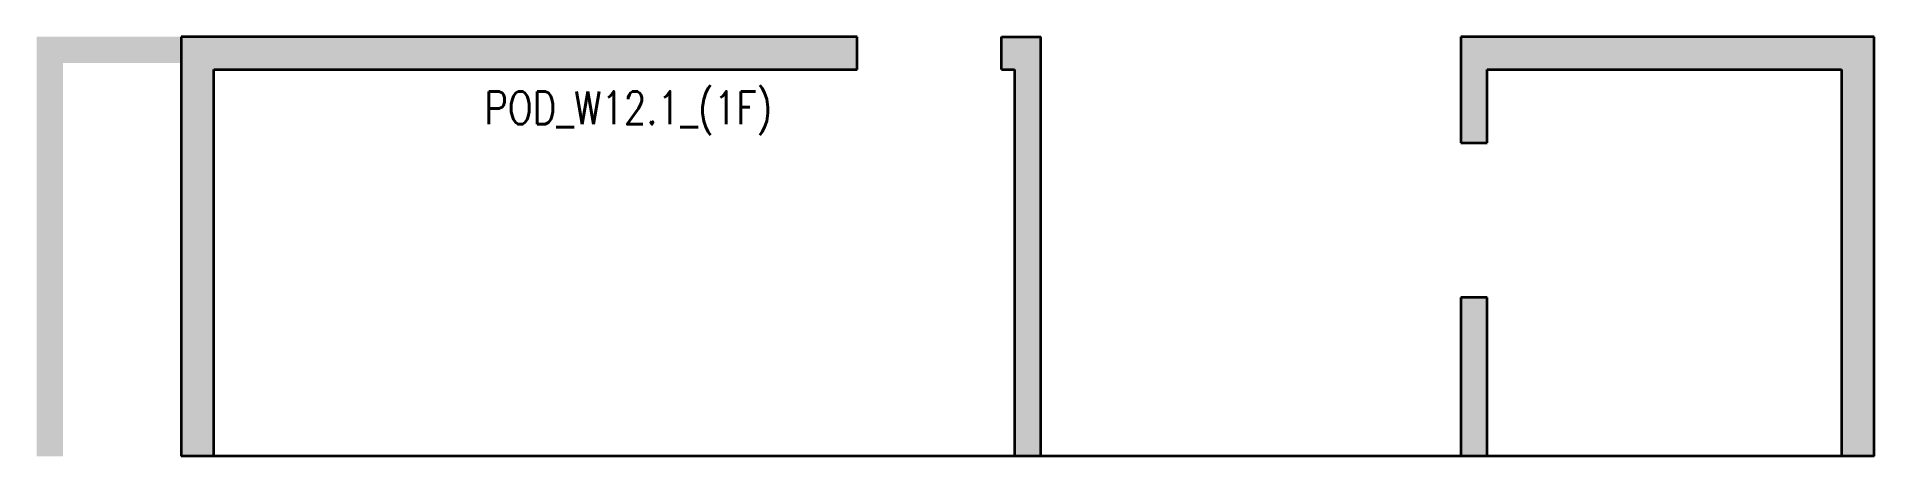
# Model space of a CAD drawing. Header units: millimetres. Extents: x 52050 to 66050, y 400 to 3600.
import ezdxf

# ---------------------------------------------------------------- set-up
doc = ezdxf.new("R2010")
doc.units = ezdxf.units.MM
doc.layers.get('Defpoints').update_dxf_attribs({"color": 151, "lineweight": 9})
doc.layers.add('NDC_S_HATCH COLUMN AND WALL', color=251, linetype='Continuous', lineweight=13)
doc.layers.add('NDC_S_WALL', color=6, linetype='Continuous', lineweight=35)
doc.styles.add('NDC_BAR 2', font='romans.shx', dxfattribs={"width": 0.8})

msp = doc.modelspace()

# ---------------------------------------------------------------- hatches: boundary and pattern name
at = {"layer": 'NDC_S_HATCH COLUMN AND WALL', "ltscale": 200}
h = msp.add_hatch(color=256, dxfattribs=at)
h.dxf.hatch_style = 1
h.paths.add_polyline_path([(53150, 3600), (52050, 3600), (52050, 400), (52250, 400), (52250, 3400), (53150, 3400)])
h.paths.add_polyline_path([(63100, 3350), (65800, 3350), (65800, 400), (66050, 400), (66050, 3600), (62900, 3600), (62900, 3350), (62900, 2790), (63100, 2790)])
h.paths.add_polyline_path([(62900, 400), (63100, 400), (63100, 1610), (62900, 1610)], flags=17)
h.paths.add_polyline_path([(59700, 3600), (59400, 3600), (59400, 3350), (59500, 3350), (59500, 400), (59700, 400)])
h.paths.add_polyline_path([(64000, 3600), (62900, 3350)], flags=16)
h.paths.add_polyline_path([(58300, 3350), (58300, 3600), (53150, 3600), (53150, 400), (53400, 400), (53400, 3350)])

# ---------------------------------------------------------------- linework, layer by layer
at = {"layer": 'NDC_S_WALL', "ltscale": 200}
for p, q in [((53150, 3600), (53150, 400)), ((58300, 3600), (53150, 3600)), ((58300, 3350), (58300, 3600)), ((59400, 3350), (59400, 3600)), ((59400, 3600), (59700, 3600)), ((59700, 400), (59700, 3600)), ((66050, 3600), (62900, 3600)), ((62900, 3600), (62900, 2790)), ((66050, 400), (66050, 3600)), ((53400, 400), (53400, 3350)), ((53400, 3350), (58300, 3350)), ((59400, 3350), (59500, 3350)), ((59500, 3350), (59500, 400)), ((63100, 2790), (63100, 3350)), ((63100, 3350), (65800, 3350)), ((65800, 3350), (65800, 400)), ((62900, 2790), (63100, 2790)), ((63100, 1610), (62900, 1610)), ((62900, 1610), (62900, 400)), ((63100, 400), (63100, 1610)), ((66050, 400), (53150, 400))]:
    msp.add_line(p, q, dxfattribs=at)
at = {"layer": 'NDC_S_WALL', "ltscale": 200, "const_width": 0.35}
for points in [[(53150, 3600), (52050, 3600), (52050, 400), (52250, 400)], [(53150, 400), (52250, 400), (52250, 3400), (53150, 3400)]]:
    msp.add_lwpolyline(points, dxfattribs=at)

# ---------------------------------------------------------------- texts
at = {"layer": 'Defpoints', "style": 'NDC_BAR 2', "width": 0.8}
msp.add_text('POD_W12.1_(1F)', height=250, dxfattribs=at).set_placement((55460, 2933))

doc.saveas('drawing.dxf')
